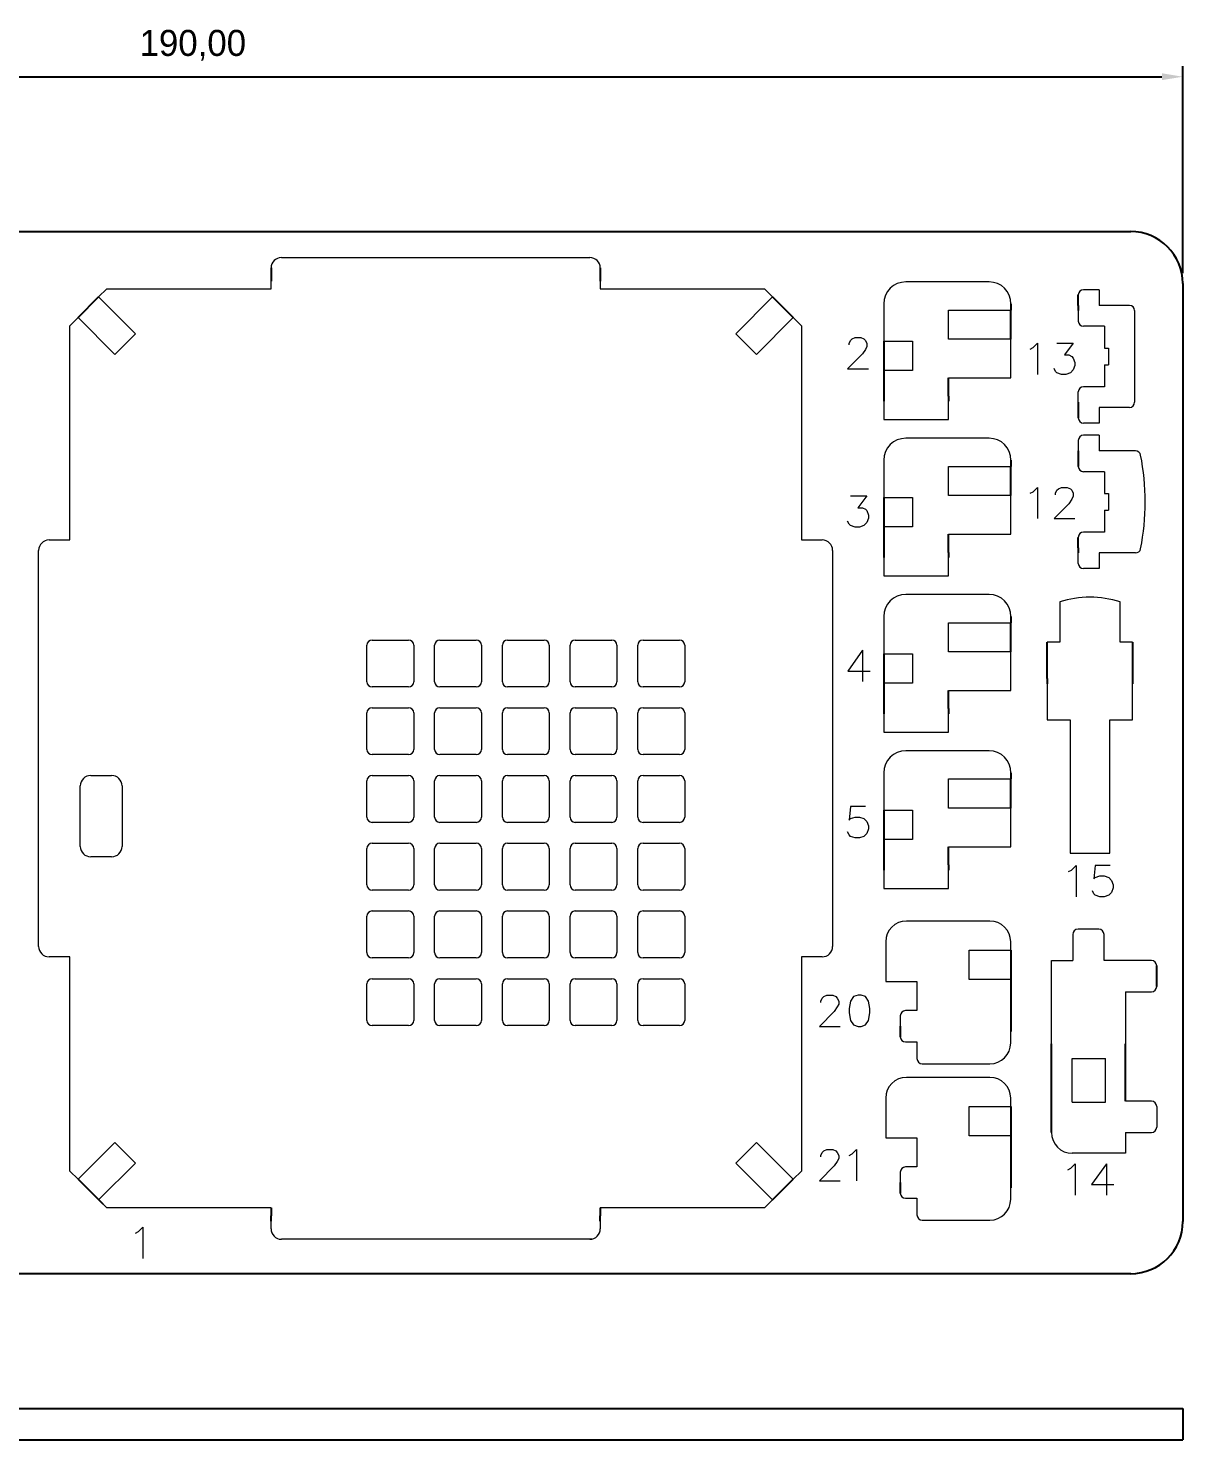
# Model space of a CAD drawing. Header units: millimetres. Extents: x 1192 to 1407, y 312 to 451.
# Drawn here: x 1295.8 to 1406.6, y 316 to 451.4 of the extents above; entities that cross this region are included whole.
import ezdxf

# ---------------------------------------------------------------- set-up
doc = ezdxf.new("R2010")
doc.units = ezdxf.units.MM
doc.header["$PDSIZE"] = -1
doc.layers.add('1', color=7, linetype='Continuous')
doc.layers.add('6__尺寸线', color=3, linetype='Continuous')
doc.styles.get("Standard").update_dxf_attribs({"font": ''})
doc.styles.get('Standard').set_extended_font_data('CENTURY GOTHIC')
doc.dimstyles.new('ISO-25', dxfattribs={"dimtxt": 2.5, "dimasz": 2.5, "dimexe": 1.25, "dimexo": 0.625, "dimtad": 1, "dimtxsty": 'Standard', "dimcen": 2.5, "dimadec": 0, "dimazin": 0, "dimtfac": 1, "dimtmove": 0, "dimatfit": 3, "dimfxl": 1, "dimarcsym": 0})

# ---------------------------------------------------------------- blocks, each defined once
blk = doc.blocks.new('*D88')
at = {"layer": '6__尺寸线', "color": 0, "linetype": 'ByBlock', "lineweight": -2, "transparency": 16777216}
for p, q in [((1216.64, 427.92), (1216.64, 447.78)), ((1406.64, 427.92), (1406.64, 447.78)), ((1218.64, 446.78), (1404.64, 446.78))]:
    blk.add_line(p, q, dxfattribs=at)
at = {"layer": '6__尺寸线', "color": 0, "linetype": 'ByBlock', "transparency": 16777216}
for points in [[(1218.64, 447.11), (1218.64, 446.45), (1216.64, 446.78)], [(1404.64, 447.11), (1404.64, 446.45), (1406.64, 446.78)]]:
    blk.add_solid(points, dxfattribs=at)
at = {"layer": 'Defpoints', "color": 0, "linetype": 'ByBlock', "transparency": 16777216}
for p in [(1406.64, 446.78), (1216.64, 426.92), (1406.64, 426.92)]:
    blk.add_point(p, dxfattribs=at)
at = {"layer": '6__尺寸线', "color": 0, "linetype": 'ByBlock', "transparency": 16777216, "insert": (1311.64, 449.79), "char_height": 2.5, "attachment_point": 5}
blk.add_mtext('190,00', dxfattribs=at)

msp = doc.modelspace()

# ---------------------------------------------------------------- linework, layer by layer
for p, q in [((1221.644, 431.921), (1401.644, 431.921)), ((1319.144, 428.425), (1319.144, 427.675)), ((1350.744, 428.425), (1350.744, 427.675)), ((1406.644, 426.921), (1406.644, 336.921)), ((1300.622, 423.667), (1302.602, 425.647)), ((1367.287, 425.647), (1369.267, 423.667)), ((1390.159, 424.989), (1390.159, 424.389)), ((1390.159, 421.589), (1390.159, 424.399)), ((1377.959, 421.389), (1377.959, 418.589)), ((1377.959, 418.589), (1377.959, 416.139)), ((1384.159, 416.139), (1384.159, 417.889)), ((1390.159, 409.989), (1390.159, 409.389)), ((1390.159, 406.589), (1390.159, 409.399)), ((1396.621, 410.378), (1396.621, 409.378)), ((1377.959, 406.389), (1377.959, 403.589)), ((1377.959, 403.589), (1377.959, 401.139)), ((1384.159, 401.139), (1384.159, 402.889)), ((1396.621, 401.578), (1396.621, 402.578)), ((1390.159, 394.989), (1390.159, 394.389)), ((1390.159, 391.589), (1390.159, 394.399)), ((1377.959, 391.389), (1377.959, 388.589)), ((1377.959, 388.589), (1377.959, 386.139)), ((1384.159, 386.139), (1384.159, 387.889)), ((1390.159, 379.989), (1390.159, 379.389)), ((1390.159, 376.589), (1390.159, 379.399)), ((1377.959, 376.389), (1377.959, 373.589)), ((1377.959, 373.589), (1377.959, 371.139)), ((1384.159, 371.139), (1384.159, 372.889)), ((1390.132, 362.961), (1390.132, 360.161)), ((1404.141, 359.471), (1404.141, 361.471)), ((1390.132, 360.161), (1390.132, 355.761)), ((1379.532, 355.061), (1379.532, 354.658)), ((1394.041, 345.471), (1394.041, 353.471)), ((1401.141, 348.471), (1401.141, 353.471)), ((1390.132, 347.961), (1390.132, 345.161)), ((1390.132, 345.161), (1390.132, 340.761)), ((1300.622, 340.983), (1302.991, 338.614)), ((1367.287, 339.003), (1369.267, 340.983)), ((1379.532, 340.061), (1379.532, 339.658)), ((1319.144, 338.225), (1319.144, 337.475)), ((1350.744, 338.225), (1350.744, 337.475)), ((1401.644, 331.921), (1221.644, 331.921))]:
    msp.add_line(p, q)
at = {"color": 7, "linetype": 'Continuous', "lineweight": 15}
for p, q in [((1320.144, 429.425), (1349.746, 429.425)), ((1319.144, 426.425), (1319.144, 427.175)), ((1350.744, 427.175), (1350.744, 426.425)), ((1388.059, 427.089), (1380.059, 427.089)), ((1302.602, 425.647), (1303.38, 426.425)), ((1306.138, 422.112), (1302.602, 425.647)), ((1303.38, 426.425), (1319.144, 426.425)), ((1350.744, 426.425), (1366.509, 426.425)), ((1367.287, 425.647), (1363.751, 422.112)), ((1366.509, 426.425), (1367.287, 425.647)), ((1398.62, 426.336), (1397.12, 426.336)), ((1398.62, 426.336), (1398.62, 424.836)), ((1377.959, 424.989), (1377.959, 421.389)), ((1384.159, 421.589), (1384.159, 424.389)), ((1384.159, 424.389), (1390.159, 424.389)), ((1396.62, 424.336), (1396.62, 423.336)), ((1401.52, 424.836), (1398.62, 424.836)), ((1402.02, 424.336), (1402.02, 415.536)), ((1299.844, 422.889), (1300.622, 423.667)), ((1299.844, 402.325), (1299.844, 422.889)), ((1300.622, 423.667), (1304.158, 420.132)), ((1365.731, 420.132), (1369.267, 423.667)), ((1369.267, 423.667), (1370.044, 422.889)), ((1370.044, 422.889), (1370.044, 402.325)), ((1399.12, 422.836), (1397.12, 422.836)), ((1399.12, 422.836), (1399.12, 420.736)), ((1304.158, 420.132), (1306.138, 422.112)), ((1363.751, 422.112), (1365.731, 420.132)), ((1377.959, 421.389), (1380.699, 421.389)), ((1380.699, 421.389), (1380.699, 418.589)), ((1390.159, 421.589), (1384.159, 421.589)), ((1390.159, 417.889), (1390.159, 421.589)), ((1399.12, 420.736), (1399.52, 420.736)), ((1399.52, 420.736), (1399.52, 419.136)), ((1380.699, 418.589), (1377.959, 418.589)), ((1399.12, 419.136), (1399.12, 417.036)), ((1399.12, 419.136), (1399.52, 419.136)), ((1384.159, 417.889), (1390.159, 417.889)), ((1396.62, 415.536), (1396.62, 416.536)), ((1399.12, 417.036), (1397.12, 417.036)), ((1377.959, 415.639), (1377.959, 413.889)), ((1384.159, 413.889), (1384.159, 415.639)), ((1401.52, 415.036), (1398.62, 415.036)), ((1398.62, 415.036), (1398.62, 413.536)), ((1377.959, 413.889), (1384.159, 413.889)), ((1398.62, 413.536), (1397.12, 413.536)), ((1388.059, 412.089), (1380.059, 412.089)), ((1396.621, 411.878), (1396.621, 410.878)), ((1398.621, 412.378), (1397.121, 412.378)), ((1398.621, 412.378), (1398.621, 410.878)), ((1402.112, 410.878), (1398.621, 410.878)), ((1377.959, 409.989), (1377.959, 406.389)), ((1384.159, 406.589), (1384.159, 409.389)), ((1384.159, 409.389), (1390.159, 409.389)), ((1399.121, 408.878), (1397.121, 408.878)), ((1399.121, 408.878), (1399.121, 406.778)), ((1377.959, 406.389), (1380.699, 406.389)), ((1380.699, 406.389), (1380.699, 403.589)), ((1390.159, 406.589), (1384.159, 406.589)), ((1390.159, 402.889), (1390.159, 406.589)), ((1399.121, 406.778), (1399.521, 406.778)), ((1399.521, 406.778), (1399.521, 405.178)), ((1399.121, 405.178), (1399.121, 403.078)), ((1399.121, 405.178), (1399.521, 405.178)), ((1297.844, 402.325), (1299.844, 402.325)), ((1370.044, 402.325), (1372.044, 402.325)), ((1380.699, 403.589), (1377.959, 403.589)), ((1384.159, 402.889), (1390.159, 402.889)), ((1399.121, 403.078), (1397.121, 403.078)), ((1296.844, 363.325), (1296.844, 401.325)), ((1373.044, 401.325), (1373.044, 363.325)), ((1396.621, 400.078), (1396.621, 401.078)), ((1402.112, 401.078), (1398.621, 401.078)), ((1398.621, 401.078), (1398.621, 399.578)), ((1377.959, 400.639), (1377.959, 398.889)), ((1384.159, 398.889), (1384.159, 400.639)), ((1398.621, 399.578), (1397.121, 399.578)), ((1377.959, 398.889), (1384.159, 398.889)), ((1388.059, 397.089), (1380.059, 397.089)), ((1394.831, 396.378), (1394.831, 392.511)), ((1400.631, 392.511), (1400.631, 396.378)), ((1377.959, 394.989), (1377.959, 391.389)), ((1384.159, 391.589), (1384.159, 394.389)), ((1384.159, 394.389), (1390.159, 394.389)), ((1328.344, 388.725), (1328.344, 392.225)), ((1328.844, 392.725), (1332.344, 392.725)), ((1332.844, 392.225), (1332.844, 388.725)), ((1334.844, 388.725), (1334.844, 392.225)), ((1335.344, 392.725), (1338.844, 392.725)), ((1339.344, 392.225), (1339.344, 388.725)), ((1341.344, 388.725), (1341.344, 392.225)), ((1341.844, 392.725), (1345.344, 392.725)), ((1345.844, 392.225), (1345.844, 388.725)), ((1347.844, 388.725), (1347.844, 392.225)), ((1348.344, 392.725), (1351.844, 392.725)), ((1352.344, 392.225), (1352.344, 388.725)), ((1354.344, 388.725), (1354.344, 392.225)), ((1354.844, 392.725), (1358.344, 392.725)), ((1358.844, 392.225), (1358.844, 388.725)), ((1390.159, 391.589), (1384.159, 391.589)), ((1390.159, 387.889), (1390.159, 391.589)), ((1394.831, 392.511), (1393.631, 392.511)), ((1401.831, 392.511), (1400.631, 392.511)), ((1377.959, 391.389), (1380.699, 391.389)), ((1380.699, 391.389), (1380.699, 388.589)), ((1332.344, 388.225), (1328.844, 388.225)), ((1338.844, 388.225), (1335.344, 388.225)), ((1345.344, 388.225), (1341.844, 388.225)), ((1351.844, 388.225), (1348.344, 388.225)), ((1358.344, 388.225), (1354.844, 388.225)), ((1380.699, 388.589), (1377.959, 388.589)), ((1384.159, 387.889), (1390.159, 387.889)), ((1393.631, 388.536), (1393.631, 385.061)), ((1401.831, 385.061), (1401.831, 388.536)), ((1328.844, 386.225), (1332.344, 386.225)), ((1335.344, 386.225), (1338.844, 386.225)), ((1341.844, 386.225), (1345.344, 386.225)), ((1348.344, 386.225), (1351.844, 386.225)), ((1354.844, 386.225), (1358.344, 386.225)), ((1328.344, 382.225), (1328.344, 385.725)), ((1332.844, 385.725), (1332.844, 382.225)), ((1334.844, 382.225), (1334.844, 385.725)), ((1339.344, 385.725), (1339.344, 382.225)), ((1341.344, 382.225), (1341.344, 385.725)), ((1345.844, 385.725), (1345.844, 382.225)), ((1347.844, 382.225), (1347.844, 385.725)), ((1352.344, 385.725), (1352.344, 382.225)), ((1354.344, 382.225), (1354.344, 385.725)), ((1358.844, 385.725), (1358.844, 382.225)), ((1377.959, 385.639), (1377.959, 383.889)), ((1384.159, 383.889), (1384.159, 385.639)), ((1393.631, 385.061), (1395.831, 385.061)), ((1395.831, 385.061), (1395.831, 372.271)), ((1399.631, 385.061), (1401.831, 385.061)), ((1399.631, 372.271), (1399.631, 385.061)), ((1377.959, 383.889), (1384.159, 383.889)), ((1388.059, 382.089), (1380.059, 382.089)), ((1332.344, 381.725), (1328.844, 381.725)), ((1338.844, 381.725), (1335.344, 381.725)), ((1345.344, 381.725), (1341.844, 381.725)), ((1351.844, 381.725), (1348.344, 381.725)), ((1358.344, 381.725), (1354.844, 381.725)), ((1301.844, 379.725), (1303.844, 379.725)), ((1328.844, 379.725), (1332.344, 379.725)), ((1335.344, 379.725), (1338.844, 379.725)), ((1341.844, 379.725), (1345.344, 379.725)), ((1348.344, 379.725), (1351.844, 379.725)), ((1354.844, 379.725), (1358.344, 379.725)), ((1377.959, 379.989), (1377.959, 376.389)), ((1384.159, 376.589), (1384.159, 379.389)), ((1384.159, 379.389), (1390.159, 379.389)), ((1300.844, 372.925), (1300.844, 378.725)), ((1304.844, 378.725), (1304.844, 372.925)), ((1328.344, 375.725), (1328.344, 379.225)), ((1332.844, 379.225), (1332.844, 375.725)), ((1334.844, 375.725), (1334.844, 379.225)), ((1339.344, 379.225), (1339.344, 375.725)), ((1341.344, 375.725), (1341.344, 379.225)), ((1345.844, 379.225), (1345.844, 375.725)), ((1347.844, 375.725), (1347.844, 379.225)), ((1352.344, 379.225), (1352.344, 375.725)), ((1354.344, 375.725), (1354.344, 379.225)), ((1358.844, 379.225), (1358.844, 375.725)), ((1390.159, 376.589), (1384.159, 376.589)), ((1390.159, 372.889), (1390.159, 376.589)), ((1332.344, 375.225), (1328.844, 375.225)), ((1338.844, 375.225), (1335.344, 375.225)), ((1345.344, 375.225), (1341.844, 375.225)), ((1351.844, 375.225), (1348.344, 375.225)), ((1358.344, 375.225), (1354.844, 375.225)), ((1377.959, 376.389), (1380.699, 376.389)), ((1380.699, 376.389), (1380.699, 373.589)), ((1328.344, 369.225), (1328.344, 372.725)), ((1328.844, 373.225), (1332.344, 373.225)), ((1332.844, 372.725), (1332.844, 369.225)), ((1334.844, 369.225), (1334.844, 372.725)), ((1335.344, 373.225), (1338.844, 373.225)), ((1339.344, 372.725), (1339.344, 369.225)), ((1341.344, 369.225), (1341.344, 372.725)), ((1341.844, 373.225), (1345.344, 373.225)), ((1345.844, 372.725), (1345.844, 369.225)), ((1347.844, 369.225), (1347.844, 372.725)), ((1348.344, 373.225), (1351.844, 373.225)), ((1352.344, 372.725), (1352.344, 369.225)), ((1354.344, 369.225), (1354.344, 372.725)), ((1354.844, 373.225), (1358.344, 373.225)), ((1358.844, 372.725), (1358.844, 369.225)), ((1380.699, 373.589), (1377.959, 373.589)), ((1384.159, 372.889), (1390.159, 372.889)), ((1303.844, 371.925), (1301.844, 371.925)), ((1395.831, 372.271), (1399.631, 372.271)), ((1377.959, 370.639), (1377.959, 368.889)), ((1384.159, 368.889), (1384.159, 370.639)), ((1332.344, 368.725), (1328.844, 368.725)), ((1338.844, 368.725), (1335.344, 368.725)), ((1345.344, 368.725), (1341.844, 368.725)), ((1351.844, 368.725), (1348.344, 368.725)), ((1358.344, 368.725), (1354.844, 368.725)), ((1377.959, 368.889), (1384.159, 368.889)), ((1328.344, 362.725), (1328.344, 366.225)), ((1328.844, 366.725), (1332.344, 366.725)), ((1332.844, 366.225), (1332.844, 362.725)), ((1334.844, 362.725), (1334.844, 366.225)), ((1335.344, 366.725), (1338.844, 366.725)), ((1339.344, 366.225), (1339.344, 362.725)), ((1341.344, 362.725), (1341.344, 366.225)), ((1341.844, 366.725), (1345.344, 366.725)), ((1345.844, 366.225), (1345.844, 362.725)), ((1347.844, 362.725), (1347.844, 366.225)), ((1348.344, 366.725), (1351.844, 366.725)), ((1352.344, 366.225), (1352.344, 362.725)), ((1354.344, 362.725), (1354.344, 366.225)), ((1354.844, 366.725), (1358.344, 366.725)), ((1358.844, 366.225), (1358.844, 362.725)), ((1388.132, 365.761), (1380.132, 365.761)), ((1396.091, 364.471), (1396.091, 361.971)), ((1398.591, 364.971), (1396.591, 364.971)), ((1399.091, 361.971), (1399.091, 364.471)), ((1378.132, 363.761), (1378.132, 359.961)), ((1390.132, 362.961), (1390.132, 363.761)), ((1299.844, 362.325), (1297.844, 362.325)), ((1299.844, 341.761), (1299.844, 362.325)), ((1332.344, 362.225), (1328.844, 362.225)), ((1338.844, 362.225), (1335.344, 362.225)), ((1345.344, 362.225), (1341.844, 362.225)), ((1351.844, 362.225), (1348.344, 362.225)), ((1358.344, 362.225), (1354.844, 362.225)), ((1370.044, 362.325), (1370.044, 341.761)), ((1372.044, 362.325), (1370.044, 362.325)), ((1386.132, 362.961), (1390.132, 362.961)), ((1386.132, 360.161), (1386.132, 362.961)), ((1394.041, 361.971), (1396.091, 361.971)), ((1403.641, 361.971), (1399.091, 361.971)), ((1328.344, 356.225), (1328.344, 359.725)), ((1328.844, 360.225), (1332.344, 360.225)), ((1332.844, 359.725), (1332.844, 356.225)), ((1334.844, 356.225), (1334.844, 359.725)), ((1335.344, 360.225), (1338.844, 360.225)), ((1339.344, 359.725), (1339.344, 356.225)), ((1341.344, 356.225), (1341.344, 359.725)), ((1341.844, 360.225), (1345.344, 360.225)), ((1345.844, 359.725), (1345.844, 356.225)), ((1347.844, 356.225), (1347.844, 359.725)), ((1348.344, 360.225), (1351.844, 360.225)), ((1352.344, 359.725), (1352.344, 356.225)), ((1354.344, 356.225), (1354.344, 359.725)), ((1354.844, 360.225), (1358.344, 360.225)), ((1358.844, 359.725), (1358.844, 356.225)), ((1378.132, 359.961), (1381.132, 359.961)), ((1381.132, 359.961), (1381.132, 357.161)), ((1390.132, 360.161), (1386.132, 360.161)), ((1401.141, 358.971), (1403.641, 358.971)), ((1401.141, 358.971), (1401.141, 353.971)), ((1379.532, 356.661), (1379.532, 355.661)), ((1381.132, 357.161), (1380.032, 357.161)), ((1332.344, 355.725), (1328.844, 355.725)), ((1338.844, 355.725), (1335.344, 355.725)), ((1345.344, 355.725), (1341.844, 355.725)), ((1351.844, 355.725), (1348.344, 355.725)), ((1358.344, 355.725), (1354.844, 355.725)), ((1390.132, 354.061), (1390.132, 355.161)), ((1380.032, 354.161), (1381.132, 354.161)), ((1381.132, 354.161), (1381.132, 352.561)), ((1396.041, 352.571), (1399.241, 352.571)), ((1396.041, 348.371), (1396.041, 352.571)), ((1399.241, 348.371), (1399.241, 352.571)), ((1381.632, 352.061), (1388.132, 352.061)), ((1388.132, 350.761), (1380.132, 350.761)), ((1378.132, 348.761), (1378.132, 344.961)), ((1390.132, 347.961), (1390.132, 348.761)), ((1396.041, 348.371), (1399.241, 348.371)), ((1403.641, 348.471), (1401.141, 348.471)), ((1386.132, 347.961), (1390.132, 347.961)), ((1386.132, 345.161), (1386.132, 347.961)), ((1404.141, 347.971), (1404.141, 345.971)), ((1401.141, 345.471), (1403.641, 345.471)), ((1401.141, 345.471), (1401.141, 343.471)), ((1304.158, 344.518), (1300.622, 340.983)), ((1306.138, 342.538), (1304.158, 344.518)), ((1365.731, 344.518), (1363.751, 342.538)), ((1369.267, 340.983), (1365.731, 344.518)), ((1378.132, 344.961), (1381.132, 344.961)), ((1381.132, 344.961), (1381.132, 342.161)), ((1390.132, 345.161), (1386.132, 345.161)), ((1401.141, 343.471), (1396.041, 343.471)), ((1300.622, 340.983), (1299.844, 341.761)), ((1302.602, 339.003), (1306.138, 342.538)), ((1363.751, 342.538), (1367.287, 339.003)), ((1370.044, 341.761), (1369.267, 340.983)), ((1379.532, 341.661), (1379.532, 340.661)), ((1381.132, 342.161), (1380.032, 342.161)), ((1390.132, 339.061), (1390.132, 340.161)), ((1303.38, 338.225), (1302.602, 339.003)), ((1367.287, 339.003), (1366.509, 338.225)), ((1380.032, 339.161), (1381.132, 339.161)), ((1381.132, 339.161), (1381.132, 337.561)), ((1319.144, 338.225), (1303.38, 338.225)), ((1366.509, 338.225), (1350.744, 338.225)), ((1319.144, 336.225), (1319.144, 336.975)), ((1350.744, 336.975), (1350.744, 336.225)), ((1381.632, 337.061), (1388.132, 337.061)), ((1349.944, 335.225), (1320.144, 335.225))]:
    msp.add_line(p, q, dxfattribs=at)
at = {"color": 0}
for p, q in [((1396.62, 424.836), (1396.62, 425.836)), ((1396.62, 415.036), (1396.62, 414.036)), ((1393.631, 389.036), (1393.631, 392.511)), ((1401.831, 392.511), (1401.831, 389.036))]:
    msp.add_line(p, q, dxfattribs=at)
at = {"linetype": 'Continuous', "lineweight": 15}
msp.add_line((1394.041, 353.971), (1394.041, 361.971), dxfattribs=at)
at = {"linetype": 'ByBlock'}
for p, q in [((1216.644, 318.982), (1406.644, 318.982)), ((1406.644, 318.982), (1406.644, 315.982)), ((1216.644, 315.982), (1406.644, 315.982))]:
    msp.add_line(p, q, dxfattribs=at)
at = {"color": 1, "lineweight": 0}
for points in [[(1374.624, 421.042), (1374.624, 421.182), (1374.765, 421.469), (1374.908, 421.612), (1375.194, 421.755), (1375.764, 421.755), (1376.05, 421.612), (1376.193, 421.469), (1376.336, 421.182), (1376.336, 420.899), (1376.193, 420.613), (1375.907, 420.183), (1374.481, 418.755), (1376.48, 418.755)], [(1392.003, 420.64), (1392.285, 420.791), (1392.717, 421.213), (1392.717, 418.215)], [(1394.568, 421.213), (1396.138, 421.213), (1395.283, 420.077), (1395.715, 420.077), (1395.997, 419.926), (1396.138, 419.785), (1396.279, 419.362), (1396.279, 419.071), (1396.138, 418.648), (1395.856, 418.356), (1395.423, 418.215), (1395.001, 418.215), (1394.568, 418.356), (1394.428, 418.497), (1394.287, 418.789)], [(1374.765, 406.567), (1376.334, 406.567), (1375.475, 405.423), (1375.905, 405.423), (1376.19, 405.278), (1376.334, 405.138), (1376.475, 404.708), (1376.475, 404.423), (1376.334, 403.994), (1376.05, 403.709), (1375.62, 403.564), (1375.19, 403.564), (1374.765, 403.709), (1374.621, 403.849), (1374.476, 404.139)], [(1392.003, 406.808), (1392.285, 406.949), (1392.717, 407.371), (1392.717, 404.373)], [(1394.428, 406.657), (1394.428, 406.808), (1394.568, 407.09), (1394.709, 407.23), (1395.001, 407.371), (1395.564, 407.371), (1395.856, 407.23), (1395.997, 407.09), (1396.138, 406.808), (1396.138, 406.516), (1395.997, 406.234), (1395.715, 405.802), (1394.287, 404.373), (1396.279, 404.373)], [(1375.918, 391.736), (1374.49, 389.737), (1376.633, 389.737)], [(1375.918, 391.736), (1375.918, 388.738)], [(1376.19, 376.738), (1374.765, 376.738), (1374.621, 375.454), (1374.765, 375.594), (1375.19, 375.739), (1375.62, 375.739), (1376.05, 375.594), (1376.334, 375.309), (1376.475, 374.879), (1376.475, 374.595), (1376.334, 374.165), (1376.05, 373.88), (1375.62, 373.74), (1375.19, 373.74), (1374.765, 373.88), (1374.621, 374.025), (1374.476, 374.31)], [(1395.685, 370.513), (1395.967, 370.654), (1396.399, 371.086), (1396.399, 368.088)], [(1399.679, 371.086), (1398.25, 371.086), (1398.109, 369.799), (1398.25, 369.939), (1398.683, 370.09), (1399.105, 370.09), (1399.538, 369.939), (1399.82, 369.658), (1399.97, 369.225), (1399.97, 368.944), (1399.82, 368.511), (1399.538, 368.229), (1399.105, 368.088), (1398.683, 368.088), (1398.25, 368.229), (1398.109, 368.37), (1397.969, 368.662)], [(1371.912, 357.937), (1371.912, 358.082), (1372.053, 358.367), (1372.197, 358.511), (1372.482, 358.652), (1373.052, 358.652), (1373.337, 358.511), (1373.481, 358.367), (1373.622, 358.082), (1373.622, 357.797), (1373.481, 357.512), (1373.196, 357.083), (1371.768, 355.654), (1373.766, 355.654)], [(1371.912, 343.124), (1371.912, 343.269), (1372.053, 343.554), (1372.197, 343.699), (1372.482, 343.839), (1373.052, 343.839), (1373.337, 343.699), (1373.481, 343.554), (1373.622, 343.269), (1373.622, 342.984), (1373.481, 342.695), (1373.196, 342.27), (1371.768, 340.841), (1373.766, 340.841)], [(1374.621, 343.269), (1374.91, 343.409), (1375.335, 343.839), (1375.335, 340.841)], [(1395.605, 341.893), (1395.886, 342.034), (1396.319, 342.457), (1396.319, 339.459)], [(1399.317, 342.457), (1397.888, 340.465), (1400.031, 340.465)], [(1399.317, 342.457), (1399.317, 339.459)], [(1306.137, 335.814), (1306.423, 335.956), (1306.851, 336.386), (1306.851, 333.385)]]:
    msp.add_lwpolyline(points, dxfattribs=at)
msp.add_lwpolyline([(1375.48, 358.652), (1375.05, 358.511), (1374.765, 358.082), (1374.621, 357.367), (1374.621, 356.938), (1374.765, 356.223), (1375.05, 355.794), (1375.48, 355.654), (1375.765, 355.654), (1376.194, 355.794), (1376.479, 356.223), (1376.619, 356.938), (1376.619, 357.367), (1376.479, 358.082), (1376.194, 358.511), (1375.765, 358.652), (1375.48, 358.652)], close=True, dxfattribs=at)
for centre, start, end in [((1401.644, 426.921), 0, 90), ((1401.644, 336.921), 270, 0)]:
    msp.add_arc(centre, 5, start, end)
at = {"color": 7, "linetype": 'Continuous', "lineweight": 15}
for centre, radius, start, end in [((1320.144, 428.425), 1, 90, 180), ((1349.744, 428.425), 1, 0, 90), ((1380.059, 424.989), 2.1, 90, 180), ((1388.059, 424.989), 2.1, 0, 90), ((1397.12, 425.836), 0.5, 90, 180), ((1401.52, 424.336), 0.5, 0, 90), ((1397.12, 423.336), 0.5, 180, 270), ((1397.12, 416.536), 0.5, 90, 180), ((1401.52, 415.536), 0.5, 270, 0), ((1397.12, 414.036), 0.5, 180, 270), ((1380.059, 409.989), 2.1, 90, 180), ((1388.059, 409.989), 2.1, 0, 90), ((1397.121, 411.878), 0.5, 90, 180), ((1402.112, 410.378), 0.5, 10.98095, 90), ((1379.436, 405.978), 23.599, 349.01905, 10.98095), ((1397.121, 409.378), 0.5, 180, 270), ((1297.844, 401.325), 1, 90, 180), ((1372.044, 401.325), 1, 0, 90), ((1397.121, 402.578), 0.5, 90, 180), ((1402.112, 401.578), 0.5, 270, 349.01905), ((1397.121, 400.078), 0.5, 180, 270), ((1380.059, 394.989), 2.1, 90, 180), ((1388.059, 394.989), 2.1, 0, 90), ((1397.731, 387.428), 9.409, 72.04797, 107.95203), ((1328.844, 392.225), 0.5, 90, 180), ((1332.344, 392.225), 0.5, 0, 90), ((1335.344, 392.225), 0.5, 90, 180), ((1338.844, 392.225), 0.5, 0, 90), ((1341.844, 392.225), 0.5, 90, 180), ((1345.344, 392.225), 0.5, 0, 90), ((1348.344, 392.225), 0.5, 90, 180), ((1351.844, 392.225), 0.5, 0, 90), ((1354.844, 392.225), 0.5, 90, 180), ((1358.344, 392.225), 0.5, 0, 90), ((1328.844, 388.725), 0.5, 180, 270), ((1332.344, 388.725), 0.5, 270, 0), ((1335.344, 388.725), 0.5, 180, 270), ((1338.844, 388.725), 0.5, 270, 0), ((1341.844, 388.725), 0.5, 180, 270), ((1345.344, 388.725), 0.5, 270, 0), ((1348.344, 388.725), 0.5, 180, 270), ((1351.844, 388.725), 0.5, 270, 0), ((1354.844, 388.725), 0.5, 180, 270), ((1358.344, 388.725), 0.5, 270, 0), ((1328.844, 385.725), 0.5, 90, 180), ((1332.344, 385.725), 0.5, 0, 90), ((1335.344, 385.725), 0.5, 90, 180), ((1338.844, 385.725), 0.5, 0, 90), ((1341.844, 385.725), 0.5, 90, 180), ((1345.344, 385.725), 0.5, 0, 90), ((1348.344, 385.725), 0.5, 90, 180), ((1351.844, 385.725), 0.5, 360, 90), ((1354.844, 385.725), 0.5, 90, 180), ((1358.344, 385.725), 0.5, 0, 90), ((1328.844, 382.225), 0.5, 180, 270), ((1332.344, 382.225), 0.5, 270, 0), ((1335.344, 382.225), 0.5, 180, 270), ((1338.844, 382.225), 0.5, 270, 0), ((1341.844, 382.225), 0.5, 180, 270), ((1345.344, 382.225), 0.5, 270, 0), ((1348.344, 382.225), 0.5, 180, 270), ((1351.844, 382.225), 0.5, 270, 0), ((1354.844, 382.225), 0.5, 180, 270), ((1358.344, 382.225), 0.5, 270, 0), ((1380.059, 379.989), 2.1, 90, 180), ((1388.059, 379.989), 2.1, 0, 90), ((1301.844, 378.725), 1, 90, 180), ((1303.844, 378.725), 1, 0, 90), ((1328.844, 379.225), 0.5, 90, 180), ((1332.344, 379.225), 0.5, 0, 90), ((1335.344, 379.225), 0.5, 90, 180), ((1338.844, 379.225), 0.5, 0, 90), ((1341.844, 379.225), 0.5, 90, 180), ((1345.344, 379.225), 0.5, 0, 90), ((1348.344, 379.225), 0.5, 90, 180), ((1351.844, 379.225), 0.5, 0, 90), ((1354.844, 379.225), 0.5, 90, 180), ((1358.344, 379.225), 0.5, 0, 90), ((1328.844, 375.725), 0.5, 180, 270), ((1332.344, 375.725), 0.5, 270, 0), ((1335.344, 375.725), 0.5, 180, 270), ((1338.844, 375.725), 0.5, 270, 0), ((1341.844, 375.725), 0.5, 180, 270), ((1345.344, 375.725), 0.5, 270, 360), ((1348.344, 375.725), 0.5, 180, 270), ((1351.844, 375.725), 0.5, 270, 0), ((1354.844, 375.725), 0.5, 180, 270), ((1358.344, 375.725), 0.5, 270, 0), ((1301.844, 372.925), 1, 180, 270), ((1303.844, 372.925), 1, 270, 0), ((1328.844, 372.725), 0.5, 90, 180), ((1332.344, 372.725), 0.5, 0, 90), ((1335.344, 372.725), 0.5, 90, 180), ((1338.844, 372.725), 0.5, 0, 90), ((1341.844, 372.725), 0.5, 90, 180), ((1345.344, 372.725), 0.5, 0, 90), ((1348.344, 372.725), 0.5, 90, 180), ((1351.844, 372.725), 0.5, 0, 90), ((1354.844, 372.725), 0.5, 90, 180), ((1358.344, 372.725), 0.5, 0, 90), ((1328.844, 369.225), 0.5, 180, 270), ((1332.344, 369.225), 0.5, 270, 0), ((1335.344, 369.225), 0.5, 180, 270), ((1338.844, 369.225), 0.5, 270, 0), ((1341.844, 369.225), 0.5, 180, 270), ((1345.344, 369.225), 0.5, 270, 0), ((1348.344, 369.225), 0.5, 180, 270), ((1351.844, 369.225), 0.5, 270, 0), ((1354.844, 369.225), 0.5, 180, 270), ((1358.344, 369.225), 0.5, 270, 0), ((1328.844, 366.225), 0.5, 90, 180), ((1332.344, 366.225), 0.5, 0, 90), ((1335.344, 366.225), 0.5, 90, 180), ((1338.844, 366.225), 0.5, 0, 90), ((1341.844, 366.225), 0.5, 90, 180), ((1345.344, 366.225), 0.5, 0, 90), ((1348.344, 366.225), 0.5, 90, 180), ((1351.844, 366.225), 0.5, 0, 90), ((1354.844, 366.225), 0.5, 90, 180), ((1358.344, 366.225), 0.5, 0, 90), ((1380.132, 363.761), 2, 90, 180), ((1388.132, 363.761), 2, 0, 90), ((1396.591, 364.471), 0.5, 90, 180), ((1398.591, 364.471), 0.5, 0, 90), ((1297.844, 363.325), 1, 180, 270), ((1372.044, 363.325), 1, 270, 0), ((1328.844, 362.725), 0.5, 180, 270), ((1332.344, 362.725), 0.5, 270, 0), ((1335.344, 362.725), 0.5, 180, 270), ((1338.844, 362.725), 0.5, 270, 0), ((1341.844, 362.725), 0.5, 180, 270), ((1345.344, 362.725), 0.5, 270, 0), ((1348.344, 362.725), 0.5, 180, 270), ((1351.844, 362.725), 0.5, 270, 0), ((1354.844, 362.725), 0.5, 180, 270), ((1358.344, 362.725), 0.5, 270, 0), ((1403.641, 361.471), 0.5, 0, 90), ((1328.844, 359.725), 0.5, 90, 180), ((1332.344, 359.725), 0.5, 0, 90), ((1335.344, 359.725), 0.5, 90, 180), ((1338.844, 359.725), 0.5, 0, 90), ((1341.844, 359.725), 0.5, 90, 180), ((1345.344, 359.725), 0.5, 0, 90), ((1348.344, 359.725), 0.5, 90, 180), ((1351.844, 359.725), 0.5, 0, 90), ((1354.844, 359.725), 0.5, 90, 180), ((1358.344, 359.725), 0.5, 0, 90), ((1403.641, 359.471), 0.5, 270, 0), ((1380.032, 356.661), 0.5, 90, 180), ((1328.844, 356.225), 0.5, 180, 270), ((1332.344, 356.225), 0.5, 270, 0), ((1335.344, 356.225), 0.5, 180, 270), ((1338.844, 356.225), 0.5, 270, 0), ((1341.844, 356.225), 0.5, 180, 270), ((1345.344, 356.225), 0.5, 270, 0), ((1348.344, 356.225), 0.5, 180, 270), ((1351.844, 356.225), 0.5, 270, 0), ((1354.844, 356.225), 0.5, 180, 270), ((1358.344, 356.225), 0.5, 270, 0), ((1380.032, 354.661), 0.5, 180, 270), ((1388.132, 354.061), 2, 270, 0), ((1381.632, 352.561), 0.5, 180, 270), ((1380.132, 348.761), 2, 90, 180), ((1388.132, 348.761), 2, 0, 90), ((1403.641, 347.971), 0.5, 0, 90), ((1396.041, 345.471), 2, 180, 270), ((1403.641, 345.971), 0.5, 270, 0), ((1380.032, 341.661), 0.5, 90, 180), ((1380.032, 339.661), 0.5, 180, 270), ((1388.132, 339.061), 2, 270, 0), ((1381.632, 337.561), 0.5, 180, 270), ((1320.144, 336.225), 1, 180, 270), ((1349.744, 336.225), 1, 270, 0)]:
    msp.add_arc(centre, radius, start, end, dxfattribs=at)
at = {"layer": '1', "color": 1}
for p, q in [((1319.144, 427.675), (1319.144, 427.175)), ((1350.744, 427.675), (1350.744, 427.175)), ((1396.62, 424.836), (1396.62, 424.336)), ((1377.959, 416.139), (1377.959, 415.639)), ((1384.159, 416.139), (1384.159, 415.639)), ((1396.62, 415.536), (1396.62, 415.036)), ((1396.621, 410.878), (1396.621, 410.378)), ((1377.959, 401.139), (1377.959, 400.639)), ((1384.159, 401.139), (1384.159, 400.639)), ((1396.621, 401.578), (1396.621, 401.078)), ((1393.631, 389.036), (1393.631, 388.536)), ((1401.831, 389.036), (1401.831, 388.536)), ((1377.959, 386.139), (1377.959, 385.639)), ((1384.159, 386.139), (1384.159, 385.639)), ((1377.959, 371.139), (1377.959, 370.639)), ((1384.159, 371.139), (1384.159, 370.639)), ((1379.532, 355.661), (1379.532, 355.061)), ((1390.132, 355.761), (1390.132, 355.161)), ((1394.041, 353.471), (1394.041, 353.971)), ((1401.141, 353.471), (1401.141, 353.971)), ((1379.532, 340.661), (1379.532, 340.061)), ((1390.132, 340.761), (1390.132, 340.161)), ((1319.144, 336.975), (1319.144, 337.475)), ((1350.744, 336.975), (1350.744, 337.475))]:
    msp.add_line(p, q, dxfattribs=at)

# ---------------------------------------------------------------- dimensions: what is measured, and where the dimension line sits
at = {"layer": '6__尺寸线', "linetype": 'ByBlock'}
dim = msp.add_linear_dim(base=(1406.644, 446.779), p1=(1216.644, 426.921), p2=(1406.644, 426.921), dimstyle='ISO-25', override={"dimasz": 2, "dimexe": 1, "dimexo": 1, "dimgap": 1.524, "dimtih": 1, "dimtoh": 1, "dimzin": 0, "dimadec": 2, "dimtzin": 0}, dxfattribs=at)
dim.commit()
dim.dimension.update_dxf_attribs({"geometry": '*D88', "text_midpoint": (1311.644, 449.791)})

doc.saveas('drawing.dxf')
